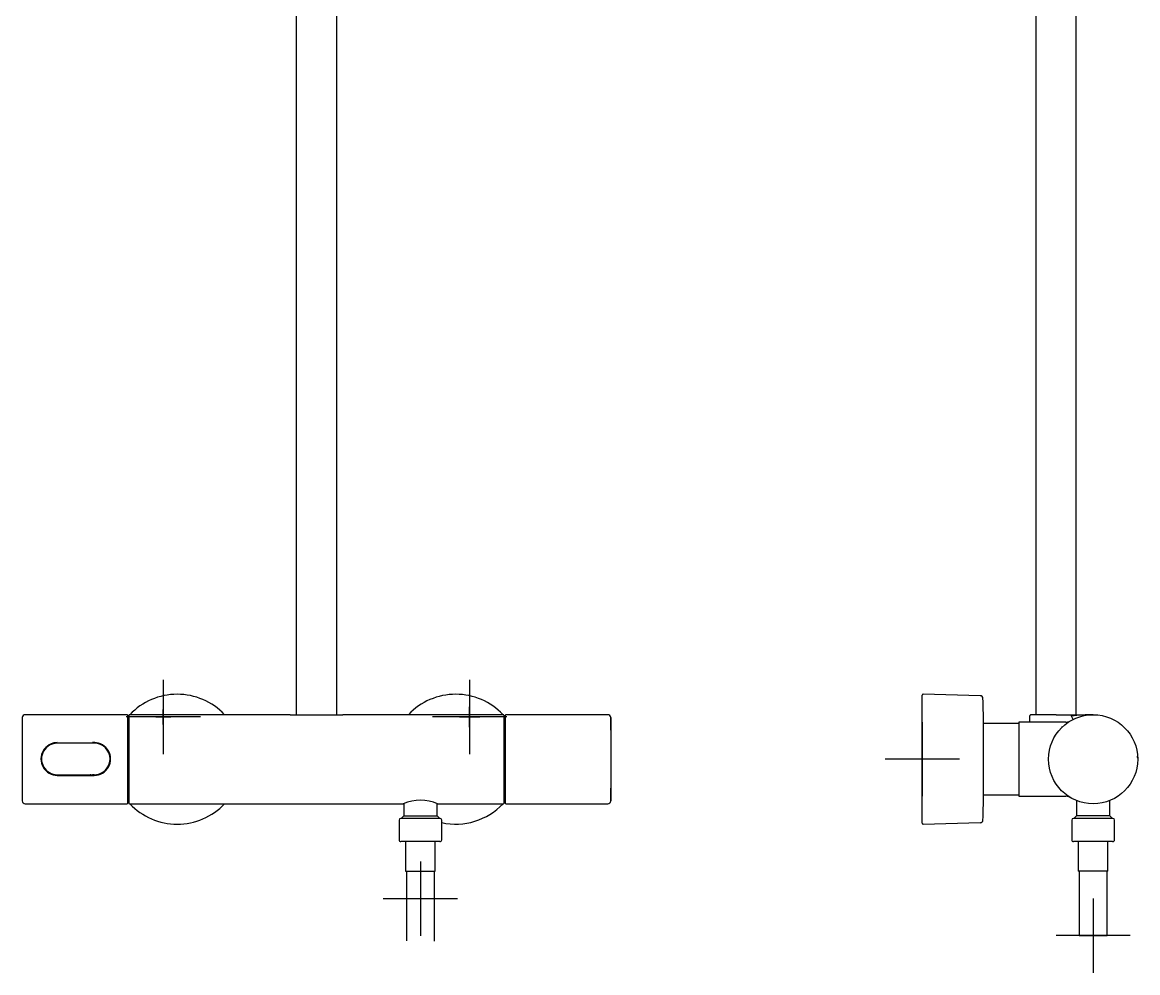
# Model space of a CAD drawing. Header units: millimetres. Extents: x -60 to 7633, y -2614 to 2146.
# Drawn here: x 5304 to 5905, y 780 to 1293 of the extents above; entities that cross this region are included whole.
import ezdxf
from ezdxf.lldxf.tags import DXFTag

# ---------------------------------------------------------------- set-up
doc = ezdxf.new("R2010")
doc.units = ezdxf.units.MM
doc.layers.get('0').update_dxf_attribs({"color": 250})
tags = doc.linetypes.add('CENTER2', pattern=[28.575, 19.05, -3.175, 3.175, -3.175]).pattern_tags.tags
tags[10:11] = [DXFTag(74, 4), DXFTag(75, 0), DXFTag(340, '0'), DXFTag(46, 0.0), DXFTag(50, 0.0), DXFTag(44, 0.0), DXFTag(45, 0.0)]
tags[8:9] = [DXFTag(74, 4), DXFTag(75, 0), DXFTag(340, '0'), DXFTag(46, 0.0), DXFTag(50, 0.0), DXFTag(44, 0.0), DXFTag(45, 0.0)]
tags[6:7] = [DXFTag(74, 4), DXFTag(75, 0), DXFTag(340, '0'), DXFTag(46, 0.0), DXFTag(50, 0.0), DXFTag(44, 0.0), DXFTag(45, 0.0)]
tags[4:5] = [DXFTag(74, 4), DXFTag(75, 0), DXFTag(340, '0'), DXFTag(46, 0.0), DXFTag(50, 0.0), DXFTag(44, 0.0), DXFTag(45, 0.0)]

msp = doc.modelspace()

# ---------------------------------------------------------------- linework, layer by layer
at = {"linetype": 'Continuous'}
for p, q in [((5451.36, 1437.68), (5451.36, 919.49)), ((5473.16, 919.49), (5473.16, 1436.64)), ((5849.69, 1435.99), (5849.69, 919.49)), ((5871.49, 919.49), (5871.49, 1440.4)), ((5788.59, 860.99), (5788.59, 929.99)), ((5819.79, 929.69), (5789.1, 930.49)), ((5360.36, 919.49), (5305.31, 919.49)), ((5360.56, 919.29), (5360.56, 871.69)), ((5361.26, 919.29), (5361.26, 871.69)), ((5448, 919.49), (5361.46, 919.49)), ((5379.76, 914.28), (5379.76, 922.24)), ((5448.01, 919.49), (5476.51, 919.49)), ((5563.06, 919.49), (5476.51, 919.49)), ((5544.76, 912.78), (5544.76, 923.75)), ((5563.26, 919.29), (5563.26, 871.69)), ((5564.01, 871.69), (5564.01, 919.29)), ((5619.25, 919.49), (5564.21, 919.49)), ((5860.59, 919.49), (5847.34, 919.49)), ((5860.59, 919.49), (5866.48, 919.49)), ((5866.48, 919.49), (5869.09, 919.49)), ((5869.09, 919.49), (5877.72, 919.49)), ((5303.81, 918.02), (5303.81, 872.96)), ((5375.78, 918.26), (5383.74, 918.26)), ((5539.28, 918.26), (5550.24, 918.26)), ((5620.75, 918.02), (5620.75, 872.96)), ((5821.59, 875.49), (5821.59, 915.49)), ((5840.39, 914.74), (5821.59, 914.74)), ((5840.59, 915.29), (5840.59, 875.69)), ((5865.87, 915.49), (5840.79, 915.49)), ((5846.34, 918.5), (5846.34, 915.49)), ((5869.89, 916.97), (5868.99, 918.76)), ((5361.26, 912.49), (5360.56, 912.49)), ((5360.56, 909.11), (5361.26, 909.11)), ((5564.01, 910.99), (5563.26, 911.74)), ((5863.85, 912.69), (5863.5, 912.69)), ((5322.5, 904.4), (5341.57, 904.4)), ((5322.66, 904.41), (5322.64, 904.41)), ((5342.56, 904.11), (5322.66, 904.11)), ((5324.36, 904.5), (5324.36, 904.11)), ((5324.56, 904.17), (5324.56, 904.5)), ((5327.76, 904.43), (5327.76, 904.14)), ((5329.76, 904.54), (5329.76, 904.19)), ((5332.56, 904.18), (5332.56, 904.43)), ((5340.16, 904.11), (5340.16, 904.4)), ((5341.57, 904.41), (5341.57, 904.11)), ((5344.54, 903.78), (5344.54, 904.19)), ((5346.1, 903.68), (5346.1, 903.26)), ((5347.02, 903.21), (5347.02, 902.78)), ((5347.56, 902.47), (5347.56, 902.86)), ((5349.36, 901.22), (5349.36, 900.66)), ((5314.16, 895.61), (5314.16, 895.6)), ((5315.39, 900.6), (5315.68, 900.6)), ((5316.19, 901.06), (5315.76, 901.06)), ((5349.66, 900.05), (5349.66, 900.86)), ((5350.91, 898.08), (5350.66, 898.08)), ((5351.06, 895.6), (5351.06, 895.61)), ((5361.26, 898.87), (5360.56, 898.87)), ((5315.51, 890.6), (5315.68, 890.6)), ((5315.76, 890.07), (5316.2, 890.07)), ((5315.76, 890.06), (5316.32, 890.06)), ((5360.56, 892.11), (5361.26, 892.11)), ((5904.55, 894.12), (5904.55, 894.13)), ((5322.66, 886.78), (5342.56, 886.78)), ((5322.67, 887.1), (5340.37, 887.1)), ((5324.36, 887.07), (5324.36, 886.73)), ((5324.56, 886.78), (5324.56, 887.13)), ((5325.76, 887.1), (5325.76, 886.84)), ((5329.76, 887.1), (5329.76, 886.78)), ((5330.01, 886.78), (5330.01, 887.1)), ((5340.01, 887.18), (5340.01, 886.74)), ((5340.16, 886.74), (5340.16, 887.18)), ((5340.77, 887.09), (5341.59, 887.09)), ((5341.57, 887.09), (5341.57, 886.78)), ((5341.59, 887.09), (5341.61, 887.09)), ((5344.52, 887.32), (5344.51, 887.32)), ((5344.54, 887.04), (5344.54, 887.33)), ((5346.1, 887.88), (5346.1, 887.63)), ((5347.02, 888.37), (5347.02, 888.09)), ((5347.56, 888.34), (5347.56, 888.79)), ((5361.26, 881.87), (5360.56, 881.87)), ((5360.56, 878.49), (5361.26, 878.49)), ((5563.26, 879.24), (5564.01, 879.99)), ((5305.31, 871.49), (5360.36, 871.49)), ((5361.46, 871.49), (5509.02, 871.49)), ((5509.26, 871.59), (5509.26, 864.99)), ((5527.26, 864.99), (5527.26, 871.59)), ((5527.51, 871.49), (5563.06, 871.49)), ((5564.21, 871.49), (5619.25, 871.49)), ((5821.59, 876.24), (5840.39, 876.24)), ((5840.79, 875.49), (5861.04, 875.49)), ((5861.04, 875.49), (5865.89, 875.49)), ((5871.59, 873.24), (5871.59, 864.99)), ((5889.59, 864.99), (5889.59, 873.24)), ((5506.76, 862.6), (5506.76, 852.09)), ((5528.86, 863.59), (5507.66, 863.59)), ((5509.26, 864.99), (5507.86, 863.59)), ((5509.26, 864.99), (5527.26, 864.99)), ((5528.66, 863.59), (5527.26, 864.99)), ((5529.76, 852.09), (5529.76, 862.6)), ((5789.1, 860.49), (5819.79, 861.3)), ((5869.09, 862.6), (5869.09, 852.09)), ((5891.19, 863.59), (5869.99, 863.59)), ((5871.59, 864.99), (5870.19, 863.59)), ((5889.59, 864.99), (5871.59, 864.99)), ((5890.99, 863.59), (5889.59, 864.99)), ((5892.09, 852.09), (5892.09, 862.6)), ((5528.76, 851.09), (5507.76, 851.09)), ((5510.26, 851.09), (5510.26, 835.09)), ((5526.26, 835.09), (5526.26, 851.09)), ((5891.09, 851.09), (5870.09, 851.09)), ((5872.59, 851.09), (5872.59, 835.09)), ((5888.59, 835.09), (5888.59, 851.09)), ((5510.26, 835.09), (5526.26, 835.09)), ((5510.76, 835.09), (5510.76, 797.57)), ((5525.76, 797.46), (5525.76, 835.09)), ((5888.59, 835.09), (5872.59, 835.09)), ((5873.09, 835.09), (5873.09, 800.44)), ((5888.09, 800.43), (5888.09, 835.09)), ((5510.76, 820.34), (5525.76, 820.23)), ((5873.09, 800.44), (5888.09, 800.43))]:
    msp.add_line(p, q, dxfattribs=at)
at = {"linetype": 'CENTER2'}
for p, q in [((5379.76, 938.26), (5379.76, 898.26)), ((5544.76, 938.26), (5544.76, 898.26)), ((5399.76, 918.26), (5359.76, 918.26)), ((5564.76, 918.26), (5524.76, 918.26)), ((5788.59, 915.49), (5788.59, 875.49)), ((5808.59, 895.49), (5768.59, 895.49)), ((5518.26, 840.29), (5518.26, 800.29)), ((5538.26, 820.29), (5498.26, 820.29)), ((5880.59, 820.43), (5880.59, 780.43)), ((5900.59, 800.43), (5860.59, 800.43))]:
    msp.add_line(p, q, dxfattribs=at)
at = {"linetype": 'Continuous'}
msp.add_circle((5880.59, 895.49), 24, dxfattribs=at)
for centre, radius, start, end in [((5387.26, 895.49), 35, 43.29181, 136.70819), ((5537.26, 895.49), 35, 43.29181, 136.70819), ((5789.09, 929.99), 0.5, 88.5, 180), ((5819.75, 928.19), 1.5, 1.87653, 88.5), ((4821.79, 895.49), 1000, 1.14599, 1.87653), ((5305.31, 917.99), 1.5, 89.5699, 180.00006), ((5360.36, 919.29), 0.2, 0, 90), ((5361.46, 919.29), 0.2, 90, 180), ((5563.06, 919.29), 0.2, 0, 90), ((5564.21, 919.29), 0.2, 90, 180), ((5619.25, 917.99), 1.5, 0, 90.45525), ((5881.15, 817.9), 101.59, 90.31493, 96.87074), ((5387.26, 895.49), 35, 137.97537, 139.71673), ((5537.26, 895.49), 35, 40.15651, 42.02463), ((4621.01, 895.49), 1000, 0, 1.29063), ((5840.39, 914.54), 0.2, 0, 90), ((5840.79, 915.29), 0.2, 90, 180), ((5866.19, 919.47), 3.94, 265.37607, 295.48794), ((5322.66, 895.6), 8.82, 89.99916, 270.00084), ((5322.66, 895.61), 8.5, 89.99803, 270.00193), ((5322.65, 895.62), 8.8, 89.91547, 105.9913), ((5342.56, 895.6), 8.82, 269.99922, 90.00078), ((5342.57, 895.87), 8.54, 86.74966, 90.1041), ((5342.56, 895.61), 8.5, 270.00038, 89.99964), ((5322.66, 895.6), 8.82, 147.21807, 179.97883), ((5321.69, 896.24), 7.66, 143.92193, 147.28751), ((5321.2, 896.61), 6.73, 142.83345, 145.90042), ((5315.7, 900.74), 0.142, 264.2288, 299.43719), ((5315.71, 900.77), 0.164, 291.24271, 323.04299), ((5342.56, 895.6), 8.5, 291.77623, 0), ((5342.56, 895.6), 8.82, 0.02034, 38.98185), ((4621.01, 895.49), 1000, 358.7133, 0), ((5880.9, 895.51), 23.69, 1.4401, 3.893), ((5325.04, 897.25), 11.39, 214.35831, 216.21199), ((5315.68, 890.4), 0.2, 36.70572, 90), ((5322.66, 895.6), 8.5, 216.70572, 270.10573), ((5880.18, 895.51), 24.41, 356.4468, 356.46462), ((5880.4, 895.49), 24.19, 356.75657, 356.80257), ((5880.59, 895.49), 24, 356.72542, 356.73486), ((5340.77, 887.29), 0.2, 263.29397, 270), ((5340.77, 887.29), 0.2, 266.08467, 266.71192), ((5342.53, 896.01), 8.91, 270.15192, 282.80915), ((5342.56, 895.59), 8.5, 283.35869, 289.59883), ((5341.28, 898.76), 11.91, 290.30253, 291.83558), ((5345.34, 887.77), 0.2, 289.59883, 301.98969), ((5345.35, 887.77), 0.187, 292.62096, 292.79614), ((5305.31, 872.99), 1.5, 179.9996, 270.48208), ((5360.36, 871.69), 0.2, 270, 0), ((5387.26, 895.49), 35, 220.28327, 222.02463), ((5361.46, 871.69), 0.2, 180, 270), ((5387.26, 895.49), 35, 223.29181, 316.70819), ((5518.26, 849.31), 24.03, 67.35975, 112.64025), ((5537.26, 895.49), 35, 257.62637, 316.70819), ((5563.06, 871.69), 0.2, 270, 0), ((5537.26, 895.49), 35, 317.97537, 319.84349), ((5564.21, 871.69), 0.2, 180, 270), ((5619.25, 872.99), 1.5, 269.54536, 0), ((4821.79, 895.49), 1000, 358.12347, 358.85401), ((5840.39, 876.44), 0.2, 270, 0), ((5840.79, 875.69), 0.2, 180, 270), ((5865.89, 870.49), 5, 59.54969, 90), ((5507.76, 862.6), 1, 95.73917, 180), ((5528.76, 862.6), 1, 0, 84.26083), ((5789.09, 860.99), 0.5, 180, 271.5), ((5819.75, 862.79), 1.5, 271.5, 358.12347), ((5870.09, 862.6), 1, 95.73917, 180), ((5891.09, 862.6), 1, 0, 84.26083), ((5507.76, 852.09), 1, 180, 270), ((5528.76, 852.09), 1, 270, 0), ((5870.09, 852.09), 1, 180, 270), ((5891.09, 852.09), 1, 270, 0)]:
    msp.add_arc(centre, radius, start, end, dxfattribs=at)
for centre, major_axis, start_param, end_param in [((5343.06, 904.41), (1.5, 0), 1.910633, 3.287175), ((5340.37, 887.09), (-0.4, 0), 3.330667, 4.712389), ((5343.06, 887.09), (-1.5, 0), -1.230957, -0.25268)]:
    msp.add_ellipse(centre, major_axis=major_axis, ratio=0.005269, start_param=start_param, end_param=end_param, dxfattribs=at)
for points, knots in [([(5847.34, 919.49), (5847.2, 919.48), (5847.02, 919.46), (5846.79, 919.33), (5846.63, 919.2), (5846.5, 919.04), (5846.37, 918.81), (5846.35, 918.63), (5846.34, 918.49)], [0, 0, 0, 0, 0.239457, 0.368361, 0.5, 0.631639, 0.760543, 1, 1, 1, 1]), ([(5868.99, 918.76), (5869, 918.86), (5869, 918.96), (5869.01, 919.14), (5869.02, 919.22), (5869.04, 919.36), (5869.05, 919.41), (5869.07, 919.48), (5869.08, 919.49), (5869.09, 919.49)], [0, 0, 0, 0, 0.25, 0.25, 0.5, 0.5, 0.75, 0.75, 1, 1, 1, 1]), ([(5349.6, 900.71), (5349.59, 900.71), (5349.57, 900.72), (5349.49, 900.74), (5349.43, 900.78), (5349.36, 900.84)], [0.3397035, 0.3397035, 0.3397035, 0.3397035, 0.5, 0.5, 1, 1, 1, 1])]:
    msp.add_open_spline(points, degree=3, knots=knots, dxfattribs=at)
msp.add_open_spline([(5315.49, 900.71), (5315.46, 900.66), (5315.42, 900.63), (5315.38, 900.59)], degree=3, dxfattribs=at)

doc.saveas('drawing.dxf')
